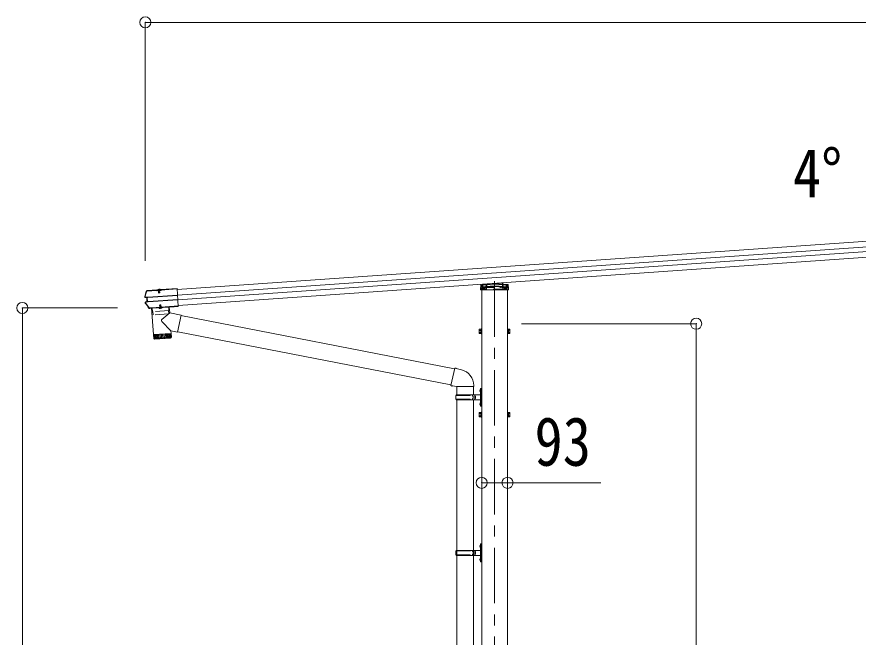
# Model space of a CAD drawing. Units: millimetres at full size, sheet at 1:40; details may follow other scales. Extents: x -11243 to 11243, y -7760 to 7760.
# Drawn here: x 1056 to 4086, y -2618 to -385 of the extents above; entities that cross this region are included whole.
import ezdxf
from ezdxf.enums import TextEntityAlignment as Align

# ---------------------------------------------------------------- set-up
doc = ezdxf.new("R2010")
doc.units = ezdxf.units.MM
doc.header["$LTSCALE"] = 40
doc.header["$PDMODE"] = 32
doc.header["$PDSIZE"] = 40
doc.linetypes.add('CHAIN1', pattern=[8, 5, -1, 1, -1])
doc.linetypes.add('DASHED1', pattern=[1.8, 1.2, -0.6])
for name, color, linetype, lineweight in [('0-1_本体', 5, 'CHAIN1', 9), ('0-3_ELV2', 4, 'Continuous', 9), ('0-6_OTH_LINE', 6, 'Continuous', 9), ('0-7_SHAPE', 4, 'Continuous', 9), ('0-9_OUTLINE', 7, 'Continuous', 9)]:
    doc.layers.add(name, color=color, linetype=linetype, lineweight=lineweight)
doc.styles.add('ＭＳ ゴシック', font='')
doc.styles.get('ＭＳ ゴシック').set_extended_font_data('MS Gothic')

msp = doc.modelspace()

# ---------------------------------------------------------------- linework, layer by layer
at = {"layer": '0-1_本体'}
msp.add_line((2776.5, -1336.2), (2776.5, -4335.48), dxfattribs=at)
at = {"layer": '0-3_ELV2'}
for p, q in [((7205.51, -976.34), (1633.11, -1366)), ((7206.93, -996.66), (1634.53, -1386.32)), ((7208.14, -1013.89), (1635.73, -1403.55)), ((7209.56, -1034.2), (1637.15, -1423.86)), ((1574.72, -1366.89), (1632.88, -1362.82)), ((1632.88, -1362.82), (1637.39, -1427.26)), ((2727.56, -1356.84), (2776.5, -1353.42)), ((2728.09, -1348.34), (2776.5, -1344.95)), ((2776.5, -1344.95), (2824.92, -1348.34)), ((2776.5, -1344.95), (2776.5, -1345.89)), ((2776.5, -1353.42), (2825.44, -1356.84)), ((2776.5, -1353.42), (2776.5, -1354.36)), ((2806.32, -1342.42), (2806.6, -1347.06)), ((2825.85, -1349.27), (2826.95, -1367.35)), ((1525.03, -1394.43), (1519.05, -1393.72)), ((1524.75, -1370.39), (1524.56, -1370.53)), ((1524.56, -1370.53), (1524.66, -1372)), ((1524.66, -1372), (1524.78, -1371.92)), ((1524.98, -1370.37), (1524.75, -1370.39)), ((1524.85, -1371.88), (1524.75, -1370.39)), ((1524.78, -1371.92), (1524.85, -1371.88)), ((1524.85, -1371.88), (1560.46, -1369.39)), ((1524.98, -1370.37), (1560.36, -1367.89)), ((1634.56, -1386.78), (1527.43, -1394.27)), ((1527.52, -1395.5), (1634.64, -1388.01)), ((1559.18, -1369.6), (1559.31, -1371.57)), ((1576.27, -1370.38), (1559.31, -1371.57)), ((1560.46, -1369.39), (1560.36, -1367.89)), ((1560.61, -1368.69), (1560.36, -1367.89)), ((1560.53, -1369.98), (1560.5, -1369.51)), ((1574.84, -1368.98), (1560.53, -1369.98)), ((1574.59, -1367.84), (1560.63, -1368.82)), ((1560.63, -1368.82), (1560.71, -1369.96)), ((1561.76, -1368.74), (1561.74, -1368.54)), ((1573.02, -1368.5), (1562.34, -1369.25)), ((1564.7, -1369.69), (1564.8, -1371.18)), ((1565.28, -1370.44), (1565.42, -1369.93)), ((1565.28, -1370.44), (1570.27, -1370.1)), ((1565.28, -1370.44), (1565.77, -1377.33)), ((1565.72, -1370.41), (1565.62, -1369.92)), ((1565.72, -1370.41), (1566.26, -1378.22)), ((1565.77, -1377.33), (1570.75, -1376.98)), ((1569.84, -1370.13), (1569.87, -1369.62)), ((1569.84, -1370.13), (1570.39, -1377.93)), ((1570.27, -1370.1), (1570.07, -1369.61)), ((1570.07, -1378.73), (1570.75, -1376.98)), ((1570.27, -1370.1), (1570.75, -1376.98)), ((1570.79, -1370.76), (1570.68, -1369.27)), ((1572.33, -1369.45), (1572.27, -1368.55)), ((1573.53, -1367.92), (1573.51, -1367.72)), ((1574.72, -1366.89), (1574.59, -1367.71)), ((1574.59, -1367.84), (1574.67, -1368.99)), ((1574.83, -1368.39), (1574.72, -1366.89)), ((1574.81, -1368.51), (1574.83, -1368.39)), ((1576.13, -1368.42), (1574.81, -1368.51)), ((1574.81, -1368.51), (1574.84, -1368.98)), ((1574.83, -1368.39), (1632.99, -1364.32)), ((1576.13, -1368.42), (1576.27, -1370.38)), ((2730, -4839.62), (2730, -1367.35)), ((2823, -4839.62), (2823, -1367.35)), ((1523.62, -1395.77), (1518.87, -1395.2)), ((1520.38, -1412.33), (1526.17, -1410.76)), ((1524.54, -1395.71), (1523.62, -1395.77)), ((1525.51, -1409.58), (1524.58, -1409.64)), ((1525.94, -1394.37), (1525.03, -1394.43)), ((1526.17, -1410.76), (1525.03, -1394.43)), ((1525.25, -1395.77), (1525.78, -1395.73)), ((1527.08, -1410.7), (1526.17, -1410.76)), ((1526.72, -1409.38), (1526.19, -1409.42)), ((1526.55, -1394.38), (1526.32, -1394.4)), ((1527.43, -1410.62), (1527.66, -1410.6)), ((1528.49, -1409.37), (1635.61, -1401.88)), ((1528.58, -1410.6), (1635.7, -1403.11)), ((1570.69, -1421.9), (1570.01, -1423.65)), ((1575, -1423.3), (1570.01, -1423.65)), ((1570.34, -1428.45), (1570.01, -1423.65)), ((1570.77, -1428.32), (1570.38, -1422.7)), ((1574.08, -1421.66), (1570.69, -1421.9)), ((1575, -1423.3), (1574.08, -1421.66)), ((1574.89, -1428.03), (1574.5, -1422.41)), ((1575.33, -1428.1), (1575, -1423.3)), ((1533.61, -1433.01), (1534.34, -1432.96)), ((1533.99, -1434.49), (1534.44, -1434.46)), ((1534.34, -1432.96), (1534.44, -1434.46)), ((1540.6, -1433.66), (1534.61, -1434.08)), ((1540.49, -1432.16), (1540.6, -1433.66)), ((1540.6, -1433.12), (1540.6, -1433.12)), ((1540.82, -1434.02), (1540.6, -1433.66)), ((1540.72, -1432.52), (1622.12, -1426.82)), ((1540.72, -1432.52), (1540.82, -1434.02)), ((1540.82, -1434.02), (1622.23, -1428.32)), ((1541.16, -1433.98), (1605, -1429.52)), ((1567.21, -1432.41), (1567.19, -1432.16)), ((1578.98, -1431.59), (1567.21, -1432.41)), ((1578.98, -1431.59), (1578.97, -1431.34)), ((1622.12, -1426.82), (1622.23, -1428.32)), ((1622.4, -1427.94), (1622.23, -1428.32)), ((1622.3, -1426.44), (1622.4, -1427.94)), ((1628.39, -1427.53), (1622.4, -1427.94)), ((1628.28, -1426.03), (1628.39, -1427.53)), ((1628.61, -1427.88), (1628.39, -1427.53)), ((1628.51, -1426.38), (1637.28, -1425.76)), ((1628.51, -1426.38), (1628.61, -1427.88)), ((1628.61, -1427.88), (1637.39, -1427.26)), ((1629.8, -1426.29), (1629.91, -1427.79)), ((1629.88, -1427.39), (1637.36, -1426.87)), ((2721.3, -1510.62), (2721.88, -1509.62)), ((2721.3, -1510.62), (2721.3, -1523.62)), ((2726.8, -1509.62), (2721.88, -1509.62)), ((2726.8, -1513.37), (2721.88, -1513.37)), ((2726.8, -1509.42), (2726.8, -1524.43)), ((2728.4, -1509.87), (2726.8, -1509.87)), ((2824.6, -1509.87), (2826.2, -1509.87)), ((2826.2, -1509.42), (2826.2, -1524.43)), ((2826.2, -1509.42), (2831.12, -1509.42)), ((2826.2, -1513.17), (2831.12, -1513.17)), ((2831.7, -1510.42), (2831.12, -1509.42)), ((2831.7, -1510.42), (2831.7, -1523.42)), ((2721.3, -1523.62), (2721.88, -1524.63)), ((2726.8, -1520.88), (2721.88, -1520.88)), ((2726.8, -1524.63), (2721.88, -1524.63)), ((2726.79, -1517.42), (2728.4, -1517.42)), ((2726.8, -1516.42), (2728.4, -1516.42)), ((2726.8, -1523.97), (2728.4, -1523.97)), ((2826.2, -1516.42), (2824.6, -1516.42)), ((2826.21, -1517.42), (2824.6, -1517.42)), ((2826.2, -1523.97), (2824.6, -1523.97)), ((2826.2, -1520.68), (2831.12, -1520.68)), ((2826.2, -1524.43), (2831.12, -1524.43)), ((2831.7, -1523.42), (2831.12, -1524.43)), ((2721.3, -1810.62), (2721.88, -1809.62)), ((2721.3, -1810.62), (2721.3, -1823.62)), ((2726.8, -1809.62), (2721.88, -1809.62)), ((2726.8, -1813.37), (2721.88, -1813.37)), ((2726.79, -1817.42), (2728.4, -1817.42)), ((2726.8, -1809.42), (2726.8, -1824.43)), ((2728.4, -1809.87), (2726.8, -1809.87)), ((2726.8, -1816.42), (2728.4, -1816.42)), ((2824.6, -1809.87), (2826.2, -1809.87)), ((2826.2, -1816.42), (2824.6, -1816.42)), ((2826.21, -1817.42), (2824.6, -1817.42)), ((2826.2, -1809.42), (2826.2, -1824.43)), ((2826.2, -1809.42), (2831.12, -1809.42)), ((2826.2, -1813.17), (2831.12, -1813.17)), ((2831.7, -1810.42), (2831.12, -1809.42)), ((2831.7, -1810.42), (2831.7, -1823.42)), ((2721.3, -1823.62), (2721.88, -1824.63)), ((2726.8, -1820.88), (2721.88, -1820.88)), ((2726.8, -1824.63), (2721.88, -1824.63)), ((2726.8, -1823.97), (2728.4, -1823.97)), ((2826.2, -1823.97), (2824.6, -1823.97)), ((2826.2, -1820.68), (2831.12, -1820.68)), ((2826.2, -1824.43), (2831.12, -1824.43)), ((2831.7, -1823.42), (2831.12, -1824.43))]:
    msp.add_line(p, q, dxfattribs=at)
at = {"layer": '0-3_ELV2', "linetype": 'DASHED1'}
for p, q in [((2727.63, -1356.85), (2825.37, -1356.85)), ((2730.11, -1350.2), (2729.06, -1367.35)), ((2729.53, -1359.65), (2734.5, -1359.65)), ((2729.58, -1358.85), (2823.43, -1358.85)), ((2776.5, -1355.43), (2729.59, -1358.71)), ((2776.5, -1346.96), (2730.11, -1350.2)), ((2733.3, -1349.98), (2733.3, -1363.62)), ((2734.5, -1349.89), (2734.5, -1365.35)), ((2736, -1358.26), (2736, -1365.35)), ((2739.1, -1358.85), (2739.1, -1365.35)), ((2739.23, -1358.85), (2739.23, -1365.35)), ((2739.5, -1358.01), (2739.5, -1365.35)), ((2742.5, -1357.8), (2742.5, -1365.35)), ((2745.74, -1357.79), (2746.43, -1346.6)), ((2748.44, -1346.46), (2747.16, -1367.35)), ((2750.5, -1356.85), (2750.5, -1358.85)), ((2755, -1359.65), (2755, -1356.93)), ((2756.5, -1359.65), (2755, -1359.65)), ((2756.5, -1356.82), (2756.5, -1359.65)), ((2822.9, -1350.2), (2776.5, -1346.96)), ((2823.42, -1358.71), (2776.5, -1355.43)), ((2796.5, -1359.65), (2796.5, -1356.82)), ((2796.5, -1359.65), (2798, -1359.65)), ((2798, -1356.93), (2798, -1359.65)), ((2802.5, -1358.85), (2802.5, -1356.85)), ((2804.32, -1342.56), (2805.84, -1367.35)), ((2806.6, -1347.06), (2807.26, -1357.79)), ((2810.5, -1357.8), (2810.5, -1365.35)), ((2813.5, -1358.01), (2813.5, -1365.35)), ((2813.77, -1358.85), (2813.77, -1365.35)), ((2813.9, -1358.85), (2813.9, -1365.35)), ((2817, -1358.26), (2817, -1365.35)), ((2818.5, -1349.89), (2818.5, -1365.35)), ((2818.5, -1359.65), (2823.47, -1359.65)), ((2819.7, -1349.98), (2819.7, -1363.62)), ((2823.95, -1367.35), (2822.9, -1350.2)), ((1562.96, -1368.63), (1562.89, -1368.88)), ((1563.02, -1368.1), (1572.19, -1367.46)), ((1563.09, -1369.19), (1563.02, -1368.1)), ((1565.08, -1365.72), (1566.48, -1368.09)), ((1565.42, -1369.93), (1565.52, -1369.54)), ((1565.52, -1369.54), (1565.44, -1368.43)), ((1565.6, -1369.92), (1565.46, -1367.93)), ((1565.62, -1369.92), (1565.51, -1369.33)), ((1567.66, -1368.62), (1566.48, -1368.09)), ((1567.66, -1368.62), (1568.76, -1367.93)), ((1569.82, -1365.39), (1568.76, -1367.93)), ((1569.89, -1369.62), (1569.75, -1367.63)), ((1569.91, -1369.23), (1569.83, -1368.12)), ((1569.87, -1369.62), (1569.9, -1369.02)), ((1570.07, -1369.61), (1569.91, -1369.23)), ((1572.27, -1368.55), (1572.19, -1367.46)), ((1572.32, -1367.97), (1572.43, -1368.21)), ((2733.3, -1363.62), (2734.3, -1365.35)), ((2818.7, -1365.35), (2734.3, -1365.35)), ((2739.5, -1363.62), (2742.5, -1363.62)), ((2810.5, -1363.62), (2813.5, -1363.62)), ((2818.7, -1365.35), (2819.7, -1363.62)), ((1570.77, -1434.5), (1571.93, -1431.7)), ((1573.03, -1431.01), (1571.93, -1431.7)), ((1573.03, -1431.01), (1574.21, -1431.54)), ((1575.75, -1434.15), (1574.21, -1431.54))]:
    msp.add_line(p, q, dxfattribs=at)
at = {"layer": '0-3_ELV2'}
for points in [[(2826.95, -1367.35), (2726.05, -1367.35), (2727.16, -1349.27)], [(1517.95, -1392.07), (1520.77, -1382.41), (1523.78, -1372.8)], [(1560.46, -1369.39), (1560.5, -1369.51), (1559.18, -1369.6)], [(1572.33, -1369.45), (1563.16, -1370.09), (1563.09, -1369.19)], [(1565.77, -1377.33), (1566.68, -1378.97), (1570.07, -1378.73)], [(1532.57, -1432.53), (1526.01, -1423.5), (1519.65, -1414.32)], [(1519.99, -1410.89), (1524.58, -1409.64), (1523.62, -1395.77)], [(1540.72, -1432.52), (1540.49, -1432.16), (1534.51, -1432.58), (1534.34, -1432.96)], [(1534.51, -1432.58), (1534.61, -1434.08), (1534.44, -1434.46)], [(1605.43, -1428.49), (1605.36, -1427.49), (1540.52, -1432.02), (1540.59, -1433.02)], [(1628.51, -1426.38), (1628.28, -1426.03), (1622.3, -1426.44), (1622.12, -1426.82)], [(2730, -1508.42), (2728.4, -1508.42), (2728.4, -1525.42), (2730, -1525.42)], [(2823, -1508.42), (2824.6, -1508.42), (2824.6, -1525.42), (2823, -1525.42)], [(2730, -1808.42), (2728.4, -1808.42), (2728.4, -1825.42), (2730, -1825.42)], [(2823, -1808.42), (2824.6, -1808.42), (2824.6, -1825.42), (2823, -1825.42)]]:
    msp.add_lwpolyline(points, dxfattribs=at)
for centre, radius, start, end in [((2727.63, -1357.84), 1, 94, 176.5), ((2728.15, -1349.33), 1, 94, 176.5), ((2824.85, -1349.33), 1, 3.5, 86), ((2825.37, -1357.84), 1, 3.5, 86), ((1519.2, -1392.42), 2.8, 164.31277, 263.16971), ((1999.8, -1527.4), 502, 162.04537, 164.31277), ((1519.2, -1392.42), 1.3, 164.24366, 263.03582), ((1525.29, -1373.64), 3.19, 103.22631, 162.05142), ((1524.92, -1373.17), 1.2, 102.71221, 162.01357), ((1562.29, -1368.51), 0.55, 142.43917, 184), ((1562.3, -1368.7), 0.545, 184, 274), ((1567.96, -1372.86), 7.7, 45.56083, 142.43917), ((1572.98, -1367.96), 0.545, 274, 4), ((1572.97, -1367.76), 0.55, 4, 45.56083), ((1520.72, -1413.59), 2.8, 105.16971, 214.06629), ((1934.25, -1133.96), 502, 214.06629, 216.59248), ((1520.73, -1413.59), 1.3, 105.30295, 214.13631), ((1533.76, -1431.31), 3.19, 216.58984, 274.01289), ((1533.53, -1431.82), 1.2, 216.62025, 274.01295), ((1541.59, -1432.95), 1, 184, 274), ((1572.75, -1427.06), 7.7, 223.98312, 324.01688), ((1604.43, -1428.56), 1, 274, 4), ((2724.62, -1511.5), 3.32, 145.61575, 214.38425), ((2733.72, -1517.12), 12.42, 162.41205, 197.58795), ((2828.38, -1511.3), 3.32, 325.61575, 34.38425), ((2819.28, -1516.92), 12.42, 342.41205, 17.58795), ((2724.62, -1522.75), 3.32, 145.61575, 214.38425), ((2828.38, -1522.55), 3.32, 325.61575, 34.38425), ((2724.62, -1811.5), 3.32, 145.61575, 214.38425), ((2733.72, -1817.12), 12.42, 162.41205, 197.58795), ((2828.38, -1811.3), 3.32, 325.61575, 34.38425), ((2819.28, -1816.92), 12.42, 342.41205, 17.58795), ((2724.62, -1822.75), 3.32, 145.61575, 214.38425), ((2828.38, -1822.55), 3.32, 325.61575, 34.38425)]:
    msp.add_arc(centre, radius, start, end, dxfattribs=at)
at = {"layer": '0-3_ELV2', "linetype": 'DASHED1'}
for centre, radius, start, end in [((2727.63, -1357.85), 1, 90, 176.5), ((2825.37, -1357.85), 1, 3.5, 90), ((1562.41, -1368.74), 0.5, 274, 344), ((1563.73, -1368.85), 0.8, 94, 164), ((1564.95, -1368.46), 0.5, 4, 94), ((1570.33, -1368.09), 0.5, 94, 184), ((1571.59, -1368.3), 0.8, 24, 94), ((1572.88, -1368.01), 0.5, 204, 274)]:
    msp.add_arc(centre, radius, start, end, dxfattribs=at)
at = {"layer": '0-3_ELV2'}
for centre, major_axis, ratio, start_param, end_param in [((1560.83, -1371.87), (-0.22, 3.19), 0.014286, 5.9883828, 6.2220988), ((1574.82, -1370.9), (-0.22, 3.19), 0.014286, 0.0610865, 0.2948025), ((1527.56, -1396.07), (3.03, -0.36), 0.014525, 2.4375911, 3.0658321), ((1528.45, -1408.77), (2.95, 0.8), 0.014957, 3.2171785, 3.8372566), ((1527.56, -1396.08), (2.99, 0.21), 0.19438, 1.5707963, 2.1939282), ((1527.45, -1394.55), (1.52, -0.18), 0.014525, 2.4126357, 3.0658321), ((1527.45, -1394.56), (1.5, 0.1), 0.19438, 1.5707963, 2.2034964), ((1528.45, -1408.78), (2.99, 0.21), 0.19438, 4.0848352, 4.712389), ((1528.55, -1410.3), (1.48, 0.4), 0.014957, 3.2171785, 3.8435615), ((1528.56, -1410.31), (1.5, 0.1), 0.19438, 4.0561004, 4.712389)]:
    msp.add_ellipse(centre, major_axis=major_axis, ratio=ratio, start_param=start_param, end_param=end_param, dxfattribs=at)
at = {"layer": '0-6_OTH_LINE'}
for p, q in [((1518.4, -404.54), (1518.4, -1263.44)), ((7296.4, -404.54), (1518.4, -404.54)), ((1075.87, -4289.62), (1075.87, -1432.62)), ((1075.87, -1432.62), (1418.95, -1432.62)), ((3502.5, -1489.62), (2873, -1489.62)), ((3502.5, -4289.62), (3502.5, -1489.62)), ((2730, -2062.32), (2823, -2062.32)), ((2823, -2062.32), (3159.15, -2062.32))]:
    msp.add_line(p, q, dxfattribs=at)
for p in [(1518.4, -404.54), (1075.87, -1432.62), (3502.5, -1489.62), (2730, -2062.32), (2823, -2062.32)]:
    msp.add_point(p, dxfattribs=at)
at = {"layer": '0-9_OUTLINE'}
for p, q in [((1541.09, -1433.99), (1547.72, -1528.76)), ((1606.39, -1450.33), (1578.09, -1473.79)), ((1604.94, -1429.52), (1606.39, -1450.33)), ((1647.15, -1458.26), (1606.39, -1450.33)), ((1610.96, -1515.6), (1577.68, -1481.12)), ((1647.15, -1458.26), (1635.09, -1520.29)), ((2632.58, -1651.43), (1646.84, -1459.83)), ((1547.72, -1528.76), (1611.56, -1524.29)), ((1611.63, -1525.29), (1547.79, -1529.76)), ((1547.79, -1529.76), (1548.93, -1542.76)), ((1549.51, -1544.29), (1548.49, -1529.71)), ((1548.92, -1542.71), (1612.31, -1538.27)), ((1549.71, -1529.62), (1550.76, -1544.58)), ((1552.57, -1544.46), (1551.53, -1529.49)), ((1609.53, -1541.48), (1552.13, -1545.49)), ((1552.21, -1528.44), (1552.3, -1529.44)), ((1553.89, -1529.33), (1554.93, -1544.29)), ((1557.79, -1544.09), (1556.75, -1529.13)), ((1561.1, -1543.86), (1560.06, -1528.9)), ((1563.75, -1528.64), (1564.8, -1543.6)), ((1567.75, -1528.36), (1568.8, -1543.32)), ((1571.99, -1528.06), (1573.03, -1543.03)), ((1576.37, -1527.76), (1577.42, -1542.72)), ((1580.83, -1527.45), (1581.87, -1542.41)), ((1585.25, -1527.14), (1586.3, -1542.1)), ((1589.58, -1526.83), (1590.62, -1541.8)), ((1593.7, -1526.54), (1594.75, -1541.51)), ((1597.56, -1526.27), (1598.61, -1541.24)), ((1601.07, -1526.03), (1602.12, -1540.99)), ((1604.16, -1525.81), (1605.21, -1540.78)), ((1606.78, -1525.63), (1607.83, -1540.59)), ((1607.07, -1524.61), (1607.13, -1525.61)), ((1608.87, -1525.48), (1609.92, -1540.45)), ((1610.4, -1525.38), (1611.44, -1540.34)), ((1610.96, -1515.6), (1611.56, -1524.29)), ((1610.96, -1515.6), (1635.09, -1520.29)), ((1612.32, -1538.33), (1611.63, -1525.29)), ((2618.98, -1709.91), (1635.39, -1518.72)), ((2632.94, -1649.87), (2618.58, -1711.63)), ((2632.94, -1649.87), (2657.25, -1655.68)), ((2618.58, -1711.63), (2638.66, -1716.17)), ((2618.58, -1711.63), (2622.58, -1714.3)), ((2623.45, -1712.73), (2622.58, -1714.3)), ((2638.66, -1716.17), (2701.39, -1716.17)), ((2640.02, -1716.17), (2640.02, -1745.68)), ((2700.02, -1716.17), (2700.02, -1745.68)), ((2701.39, -1712), (2701.39, -1716.17)), ((2724.97, -1726.53), (2725.6, -1726.53)), ((2724.97, -1726.53), (2724.97, -1734.83)), ((2725.6, -1726.53), (2726, -1726.93)), ((2726, -1722.68), (2729, -1721.18)), ((2726, -1722.68), (2726, -1786.68)), ((2729, -1721.18), (2729, -1788.18)), ((2729, -1721.18), (2730, -1721.18)), ((2637.03, -1747.68), (2687.36, -1747.68)), ((2638.03, -1745.68), (2724.03, -1745.68)), ((2638.03, -1745.68), (2638.03, -1747.68)), ((2697.03, -1745.68), (2697.03, -1750.18)), ((2697.03, -1750.18), (2699.03, -1750.18)), ((2699.03, -1750.18), (2699.03, -1759.18)), ((2705, -1745.68), (2705, -1763.68)), ((2705, -1750.18), (2708, -1750.18)), ((2708, -1750.18), (2708, -1759.18)), ((2723.7, -1728.53), (2725.74, -1729.53)), ((2724.97, -1734.83), (2725.6, -1734.83)), ((2725.74, -1729.53), (2726.36, -1730.68)), ((2637.03, -1761.68), (2687.36, -1761.68)), ((2638.03, -1763.68), (2638.03, -1761.68)), ((2638.03, -1763.68), (2724.03, -1763.68)), ((2640.01, -1763.68), (2640.01, -3205.65)), ((2697.03, -1763.68), (2697.03, -1759.18)), ((2697.03, -1759.18), (2699.03, -1759.18)), ((2700.01, -1763.68), (2700.01, -3205.65)), ((2705, -1759.18), (2708, -1759.18)), ((2723.7, -1776.53), (2725.74, -1777.53)), ((2724.97, -1774.53), (2725.6, -1774.53)), ((2724.97, -1774.53), (2724.97, -1782.83)), ((2724.97, -1782.83), (2725.6, -1782.83)), ((2725.6, -1774.53), (2725.6, -1782.83)), ((2725.6, -1774.53), (2726, -1774.93)), ((2725.6, -1782.83), (2726, -1782.43)), ((2725.74, -1777.53), (2726.36, -1778.68)), ((2726, -1786.68), (2729, -1788.18)), ((2729, -1788.18), (2730, -1788.18)), ((2723.7, -2288.5), (2725.75, -2289.5)), ((2724.97, -2286.5), (2725.61, -2286.5)), ((2724.97, -2286.5), (2724.97, -2294.8)), ((2724.97, -2294.8), (2725.61, -2294.8)), ((2725.61, -2286.5), (2726.01, -2286.9)), ((2725.75, -2289.5), (2726.36, -2290.65)), ((2726.01, -2282.65), (2729.01, -2281.15)), ((2726.01, -2282.65), (2726.01, -2346.65)), ((2729.01, -2281.15), (2729.01, -2348.15)), ((2729.01, -2281.15), (2730.01, -2281.15)), ((2730.01, -2281.15), (2730.01, -2348.15)), ((2637.03, -2307.65), (2687.37, -2307.65)), ((2637.03, -2321.65), (2687.37, -2321.65)), ((2638.03, -2305.65), (2724.03, -2305.65)), ((2638.03, -2305.65), (2638.03, -2307.65)), ((2638.03, -2323.65), (2638.03, -2321.65)), ((2638.03, -2323.65), (2724.03, -2323.65)), ((2697.03, -2305.65), (2697.03, -2310.15)), ((2697.03, -2310.15), (2699.03, -2310.15)), ((2697.03, -2323.65), (2697.03, -2319.15)), ((2697.03, -2319.15), (2699.03, -2319.15)), ((2699.03, -2310.15), (2699.03, -2319.15)), ((2705.01, -2305.65), (2705.01, -2323.65)), ((2705.01, -2310.15), (2708.01, -2310.15)), ((2705.01, -2319.15), (2708.01, -2319.15)), ((2708.01, -2310.15), (2708.01, -2319.15)), ((2723.7, -2336.5), (2725.75, -2337.5)), ((2724.97, -2334.5), (2725.61, -2334.5)), ((2724.97, -2334.5), (2724.97, -2342.8)), ((2724.97, -2342.8), (2725.61, -2342.8)), ((2725.61, -2334.5), (2725.61, -2342.8)), ((2725.61, -2334.5), (2726.01, -2334.9)), ((2725.61, -2342.8), (2726.01, -2342.4)), ((2725.75, -2337.5), (2726.36, -2338.65)), ((2726.01, -2346.65), (2729.01, -2348.15)), ((2729.01, -2348.15), (2730.01, -2348.15))]:
    msp.add_line(p, q, dxfattribs=at)
at = {"layer": '0-9_OUTLINE', "linetype": 'DASHED1'}
for p, q in [((1543.3, -1433.83), (1544.44, -1445.3)), ((1602.86, -1441.7), (1544.97, -1445.75)), ((1546.45, -1457.19), (1545.17, -1445.73)), ((1602.39, -1453.76), (1546.99, -1457.64)), ((1602.86, -1453.25), (1602.53, -1441.72)), ((1602.86, -1429.67), (1603.33, -1441.18))]:
    msp.add_line(p, q, dxfattribs=at)
at = {"layer": '0-9_OUTLINE'}
for points in [[(2632.94, -1649.87), (2637.66, -1649.43), (2637.8, -1651.04)], [(2725.6, -1726.53), (2725.6, -1734.83), (2726, -1734.43)], [(2723.7, -1732.83), (2725.74, -1731.83), (2726.36, -1730.68)], [(2723.7, -1780.83), (2725.74, -1779.83), (2726.36, -1778.68)], [(2723.7, -2292.8), (2725.75, -2291.8), (2726.36, -2290.65)], [(2725.61, -2286.5), (2725.61, -2294.8), (2726.01, -2294.4)], [(2723.7, -2340.8), (2725.75, -2339.8), (2726.36, -2338.65)]]:
    msp.add_lwpolyline(points, dxfattribs=at)
at = {"layer": '0-9_OUTLINE', "linetype": 'DASHED1'}
for centre, start, end in [((1544.94, -1445.25), 185.67065, 274), ((1602.36, -1453.26), 274, 1.61406), ((1602.83, -1441.2), 274, 2.32935), ((1546.95, -1457.14), 186.38594, 274)]:
    msp.add_arc(centre, 0.5, start, end, dxfattribs=at)
at = {"layer": '0-9_OUTLINE'}
for centre, radius, start, end in [((1581.28, -1477.64), 5, 129.65551, 223.97399), ((1551.92, -1542.5), 3, 185, 274.04832), ((1609.32, -1538.48), 3, 274, 3), ((2643.39, -1712), 58, 0, 76.56538), ((2729.3, -1730.68), 6, 136.21765, 223.78235), ((2685.78, -1754.68), 49.25, 171.82876, 180.00002), ((2685.78, -1754.68), 49.25, 180.00002, 188.17127), ((2687.36, -1745.68), 2, 270, 359.99998), ((2724, -1743.68), 2, 270, 359.99998), ((2687.36, -1763.68), 2, 0.00005, 90.00004), ((2729.3, -1778.68), 6, 136.21765, 223.78235), ((2724, -1765.68), 2, 0.00005, 90.00004), ((2729.3, -2290.65), 6, 136.21765, 223.78235), ((2685.78, -2314.65), 49.25, 171.82876, 180.00002), ((2685.78, -2314.65), 49.25, 180.00002, 188.17127), ((2687.37, -2305.65), 2, 270, 359.99998), ((2687.37, -2323.65), 2, 0.00005, 90.00004), ((2724.01, -2303.65), 2, 270, 359.99998), ((2724.01, -2325.65), 2, 0.00005, 90.00004), ((2729.3, -2338.65), 6, 136.21765, 223.78235)]:
    msp.add_arc(centre, radius, start, end, dxfattribs=at)

# ---------------------------------------------------------------- texts
at = {"layer": '0-6_OTH_LINE', "color": 7, "style": 'ＭＳ ゴシック', "width": 0.85}
msp.add_text('93', height=176, dxfattribs=at).set_placement((2920.02, -2053.84), align=Align.BOTTOM_LEFT)
at = {"layer": '0-7_SHAPE', "color": 7, "style": 'ＭＳ ゴシック', "width": 0.85}
msp.add_text('4°', height=176, dxfattribs=at).set_placement((3850.96, -1087.38), align=Align.BOTTOM_LEFT)

doc.saveas('drawing.dxf')
